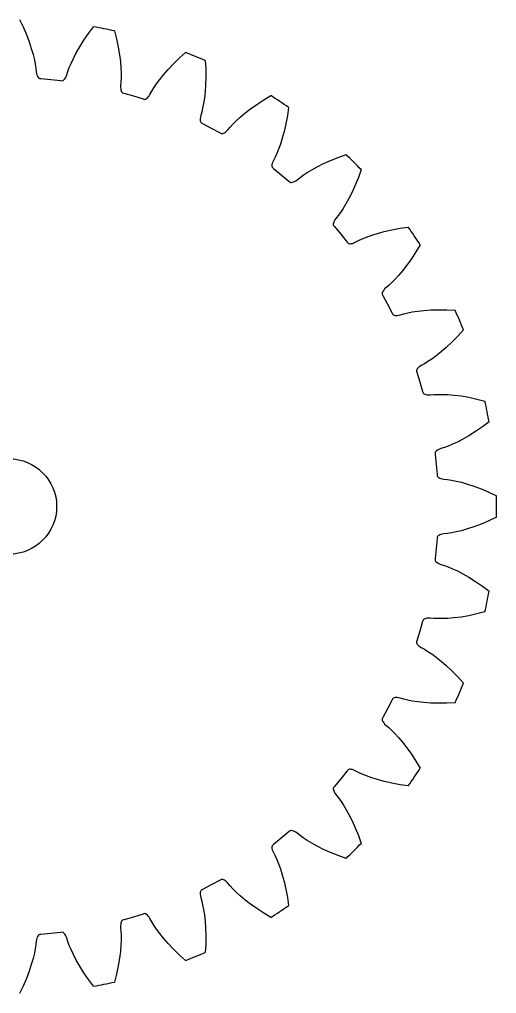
# Model space of a CAD drawing. Extents: x -30.6 to 30.6, y -30.6 to 30.6.
# Drawn here: x 0.7 to 30.6, y -30.6 to 30.6 of the extents above; entities that cross this region are included whole.
import ezdxf

# ---------------------------------------------------------------- set-up
doc = ezdxf.new("R2010")
doc.units = 0

msp = doc.modelspace()

# ---------------------------------------------------------------- linework, layer by layer
msp.add_circle((0, 0), 3)
msp.add_circle((0, 0), 3)
at = {"layer": 'layer0'}
for p, q in [((0.669, 30.593), (0.891, 30.127)), ((0.891, 30.127), (1.1, 29.64)), ((5.004, 29.722), (5.313, 30.135)), ((1.1, 29.64), (1.273, 29.185)), ((4.703, 29.285), (5.004, 29.722)), ((6.624, 29.874), (6.751, 29.374)), ((6.751, 29.374), (6.862, 28.855)), ((1.273, 29.185), (1.411, 28.772)), ((1.411, 28.772), (1.519, 28.398)), ((4.229, 28.494), (4.445, 28.873)), ((4.445, 28.873), (4.703, 29.285)), ((6.862, 28.855), (6.943, 28.376)), ((1.519, 28.398), (1.6, 28.064)), ((3.906, 27.837), (4.051, 28.149)), ((4.051, 28.149), (4.229, 28.494)), ((6.943, 28.376), (6.997, 27.944)), ((10.326, 27.804), (10.706, 28.175)), ((10.706, 28.175), (11.09, 28.52)), ((1.6, 28.064), (1.657, 27.777)), ((1.657, 27.777), (1.695, 27.532)), ((3.709, 27.334), (3.794, 27.566)), ((3.794, 27.566), (3.906, 27.837)), ((6.997, 27.944), (7.03, 27.556)), ((7.03, 27.556), (7.044, 27.213)), ((9.992, 27.451), (10.326, 27.804)), ((12.325, 28.008), (12.352, 27.493)), ((1.695, 27.532), (1.723, 27.296)), ((1.723, 27.296), (1.741, 27.198)), ((1.741, 27.198), (1.763, 27.113)), ((1.763, 27.113), (1.789, 27.041)), ((1.789, 27.041), (1.819, 26.982)), ((1.819, 26.982), (1.851, 26.937)), ((1.851, 26.937), (1.886, 26.904)), ((3.521, 26.871), (3.561, 26.936)), ((3.561, 26.936), (3.599, 27.015)), ((3.599, 27.015), (3.635, 27.107)), ((3.635, 27.107), (3.709, 27.334)), ((7.044, 27.213), (7.044, 26.92)), ((9.464, 26.818), (9.707, 27.122)), ((9.707, 27.122), (9.992, 27.451)), ((12.359, 26.962), (12.345, 26.476)), ((12.352, 27.493), (12.359, 26.962)), ((1.886, 26.904), (1.923, 26.885)), ((1.923, 26.885), (2.01, 26.875)), ((2.01, 26.875), (2.642, 26.82)), ((2.642, 26.82), (3.272, 26.751)), ((3.272, 26.751), (3.358, 26.744)), ((3.358, 26.744), (3.399, 26.755)), ((3.399, 26.755), (3.439, 26.78)), ((3.439, 26.78), (3.48, 26.819)), ((3.48, 26.819), (3.521, 26.871)), ((7.015, 26.435), (7.013, 26.336)), ((7.013, 26.336), (7.019, 26.248)), ((7.034, 26.673), (7.015, 26.435)), ((7.044, 26.92), (7.034, 26.673)), ((9.099, 26.296), (9.262, 26.54)), ((9.262, 26.54), (9.464, 26.818)), ((12.345, 26.476), (12.314, 26.042)), ((7.019, 26.248), (7.03, 26.173)), ((7.03, 26.173), (7.048, 26.109)), ((7.048, 26.109), (7.071, 26.058)), ((7.071, 26.058), (7.099, 26.019)), ((7.099, 26.019), (7.131, 25.993)), ((7.131, 25.993), (7.214, 25.967)), ((7.214, 25.967), (7.823, 25.79)), ((7.823, 25.79), (8.428, 25.598)), ((8.695, 25.668), (8.747, 25.724)), ((8.747, 25.724), (8.8, 25.794)), ((8.8, 25.794), (8.853, 25.877)), ((8.853, 25.877), (8.97, 26.085)), ((8.97, 26.085), (9.099, 26.296)), ((12.314, 26.042), (12.271, 25.655)), ((15.997, 25.545), (16.44, 25.808)), ((8.428, 25.598), (8.511, 25.574)), ((8.511, 25.574), (8.553, 25.578)), ((8.553, 25.578), (8.598, 25.595)), ((8.598, 25.595), (8.645, 25.624)), ((8.645, 25.624), (8.695, 25.668)), ((12.218, 25.316), (12.161, 25.028)), ((12.271, 25.655), (12.218, 25.316)), ((15.156, 24.974), (15.552, 25.256)), ((15.552, 25.256), (15.997, 25.545)), ((12.038, 24.559), (12.017, 24.462)), ((12.102, 24.788), (12.038, 24.559)), ((12.161, 25.028), (12.102, 24.788)), ((14.514, 24.456), (14.811, 24.707)), ((14.811, 24.707), (15.156, 24.974)), ((17.478, 24.555), (17.382, 24.033)), ((17.552, 25.065), (17.478, 24.555)), ((12.005, 24.375), (12.001, 24.298)), ((12.001, 24.298), (12.006, 24.232)), ((12.017, 24.462), (12.005, 24.375)), ((12.006, 24.232), (12.019, 24.178)), ((12.019, 24.178), (12.039, 24.134)), ((12.039, 24.134), (12.065, 24.102)), ((12.065, 24.102), (12.142, 24.06)), ((12.142, 24.06), (12.704, 23.768)), ((13.887, 23.834), (14.054, 24.016)), ((14.054, 24.016), (14.262, 24.223)), ((14.262, 24.223), (14.514, 24.456)), ((17.382, 24.033), (17.273, 23.559)), ((12.704, 23.768), (13.26, 23.462)), ((13.26, 23.462), (13.337, 23.423)), ((13.337, 23.423), (13.379, 23.418)), ((13.379, 23.418), (13.426, 23.426)), ((13.426, 23.426), (13.478, 23.445)), ((13.478, 23.445), (13.536, 23.478)), ((13.536, 23.478), (13.598, 23.523)), ((13.598, 23.523), (13.663, 23.582)), ((13.663, 23.582), (13.732, 23.653)), ((13.732, 23.653), (13.887, 23.834)), ((17.273, 23.559), (17.158, 23.139)), ((17.04, 22.768), (16.922, 22.446)), ((17.158, 23.139), (17.04, 22.768)), ((16.81, 22.175), (16.706, 21.951)), ((16.922, 22.446), (16.81, 22.175)), ((20.673, 21.933), (21.16, 22.105)), ((16.511, 21.49), (16.503, 21.425)), ((16.503, 21.425), (16.505, 21.368)), ((16.529, 21.564), (16.511, 21.49)), ((16.558, 21.647), (16.529, 21.564)), ((16.598, 21.738), (16.558, 21.647)), ((16.706, 21.951), (16.598, 21.738)), ((19.347, 21.343), (19.737, 21.537)), ((19.737, 21.537), (20.18, 21.736)), ((20.18, 21.736), (20.673, 21.933)), ((16.505, 21.368), (16.516, 21.322)), ((16.516, 21.322), (16.536, 21.285)), ((16.536, 21.285), (16.602, 21.229)), ((16.602, 21.229), (17.097, 20.833)), ((17.097, 20.833), (17.582, 20.425)), ((18.27, 20.667), (18.469, 20.813)), ((18.469, 20.813), (18.713, 20.976)), ((18.713, 20.976), (19.006, 21.154)), ((19.006, 21.154), (19.347, 21.343)), ((22.105, 21.16), (21.933, 20.673)), ((17.582, 20.425), (17.65, 20.371)), ((17.65, 20.371), (17.69, 20.358)), ((17.69, 20.358), (17.738, 20.356)), ((17.738, 20.356), (17.793, 20.365)), ((17.793, 20.365), (17.856, 20.386)), ((17.856, 20.386), (17.925, 20.419)), ((17.925, 20.419), (18.001, 20.463)), ((18.001, 20.463), (18.082, 20.52)), ((18.082, 20.52), (18.27, 20.667)), ((21.933, 20.673), (21.736, 20.18)), ((21.537, 19.737), (21.343, 19.347)), ((21.736, 20.18), (21.537, 19.737)), ((21.154, 19.006), (20.976, 18.713)), ((21.343, 19.347), (21.154, 19.006)), ((20.813, 18.469), (20.667, 18.27)), ((20.976, 18.713), (20.813, 18.469)), ((20.365, 17.793), (20.356, 17.738)), ((20.386, 17.856), (20.365, 17.793)), ((20.419, 17.925), (20.386, 17.856)), ((20.463, 18.001), (20.419, 17.925)), ((20.52, 18.082), (20.463, 18.001)), ((20.667, 18.27), (20.52, 18.082)), ((20.356, 17.738), (20.358, 17.69)), ((20.358, 17.69), (20.371, 17.65)), ((20.371, 17.65), (20.425, 17.582)), ((20.425, 17.582), (20.833, 17.097)), ((22.768, 17.04), (23.139, 17.158)), ((23.139, 17.158), (23.559, 17.273)), ((23.559, 17.273), (24.033, 17.382)), ((24.033, 17.382), (24.555, 17.478)), ((24.555, 17.478), (25.065, 17.552)), ((20.833, 17.097), (21.229, 16.602)), ((21.229, 16.602), (21.285, 16.536)), ((21.285, 16.536), (21.322, 16.516)), ((21.49, 16.511), (21.564, 16.529)), ((21.564, 16.529), (21.647, 16.558)), ((21.647, 16.558), (21.738, 16.598)), ((21.738, 16.598), (21.951, 16.706)), ((21.951, 16.706), (22.175, 16.81)), ((22.175, 16.81), (22.446, 16.922)), ((22.446, 16.922), (22.768, 17.04)), ((21.322, 16.516), (21.368, 16.505)), ((21.368, 16.505), (21.425, 16.503)), ((21.425, 16.503), (21.49, 16.511)), ((25.545, 15.997), (25.256, 15.552)), ((25.808, 16.44), (25.545, 15.997)), ((25.256, 15.552), (24.974, 15.156)), ((24.707, 14.811), (24.456, 14.514)), ((24.974, 15.156), (24.707, 14.811)), ((24.223, 14.262), (24.016, 14.054)), ((24.456, 14.514), (24.223, 14.262)), ((23.445, 13.478), (23.426, 13.426)), ((23.478, 13.536), (23.445, 13.478)), ((23.523, 13.598), (23.478, 13.536)), ((23.582, 13.663), (23.523, 13.598)), ((23.653, 13.732), (23.582, 13.663)), ((23.834, 13.887), (23.653, 13.732)), ((24.016, 14.054), (23.834, 13.887)), ((23.426, 13.426), (23.418, 13.379)), ((23.418, 13.379), (23.423, 13.337)), ((23.423, 13.337), (23.462, 13.26)), ((23.462, 13.26), (23.768, 12.704)), ((23.768, 12.704), (24.06, 12.142)), ((25.316, 12.218), (25.655, 12.271)), ((25.655, 12.271), (26.042, 12.314)), ((26.042, 12.314), (26.476, 12.345)), ((26.476, 12.345), (26.962, 12.359)), ((26.962, 12.359), (27.493, 12.352)), ((27.493, 12.352), (28.008, 12.325)), ((24.06, 12.142), (24.102, 12.065)), ((24.102, 12.065), (24.134, 12.039)), ((24.134, 12.039), (24.178, 12.019)), ((24.178, 12.019), (24.232, 12.006)), ((24.232, 12.006), (24.298, 12.001)), ((24.298, 12.001), (24.375, 12.005)), ((24.375, 12.005), (24.462, 12.017)), ((24.462, 12.017), (24.559, 12.038)), ((24.559, 12.038), (24.788, 12.102)), ((24.788, 12.102), (25.028, 12.161)), ((25.028, 12.161), (25.316, 12.218)), ((28.52, 11.09), (28.175, 10.706)), ((28.175, 10.706), (27.804, 10.326)), ((27.451, 9.992), (27.122, 9.707)), ((27.804, 10.326), (27.451, 9.992)), ((26.54, 9.262), (26.296, 9.099)), ((26.818, 9.464), (26.54, 9.262)), ((27.122, 9.707), (26.818, 9.464)), ((25.595, 8.598), (25.578, 8.553)), ((25.624, 8.645), (25.595, 8.598)), ((25.668, 8.695), (25.624, 8.645)), ((25.724, 8.747), (25.668, 8.695)), ((25.794, 8.8), (25.724, 8.747)), ((25.877, 8.853), (25.794, 8.8)), ((26.085, 8.97), (25.877, 8.853)), ((26.296, 9.099), (26.085, 8.97)), ((25.578, 8.553), (25.574, 8.511)), ((25.574, 8.511), (25.598, 8.428)), ((25.598, 8.428), (25.79, 7.823)), ((25.79, 7.823), (25.967, 7.214)), ((25.967, 7.214), (25.993, 7.131)), ((25.993, 7.131), (26.019, 7.099)), ((26.019, 7.099), (26.058, 7.071)), ((26.058, 7.071), (26.109, 7.048)), ((26.109, 7.048), (26.173, 7.03)), ((26.173, 7.03), (26.248, 7.019)), ((26.248, 7.019), (26.336, 7.013)), ((26.336, 7.013), (26.435, 7.015)), ((26.435, 7.015), (26.673, 7.034)), ((26.673, 7.034), (26.92, 7.044)), ((26.92, 7.044), (27.213, 7.044)), ((27.213, 7.044), (27.556, 7.03)), ((27.556, 7.03), (27.944, 6.997)), ((27.944, 6.997), (28.376, 6.943)), ((28.376, 6.943), (28.855, 6.862)), ((28.855, 6.862), (29.374, 6.751)), ((29.374, 6.751), (29.874, 6.624)), ((29.722, 5.004), (29.285, 4.703)), ((30.135, 5.313), (29.722, 5.004)), ((28.873, 4.445), (28.494, 4.229)), ((29.285, 4.703), (28.873, 4.445)), ((27.334, 3.709), (27.107, 3.635)), ((27.566, 3.794), (27.334, 3.709)), ((27.837, 3.906), (27.566, 3.794)), ((28.149, 4.051), (27.837, 3.906)), ((28.494, 4.229), (28.149, 4.051)), ((26.755, 3.399), (26.744, 3.358)), ((26.744, 3.358), (26.751, 3.272)), ((26.751, 3.272), (26.82, 2.642)), ((26.78, 3.439), (26.755, 3.399)), ((26.819, 3.48), (26.78, 3.439)), ((26.871, 3.521), (26.819, 3.48)), ((26.936, 3.561), (26.871, 3.521)), ((27.015, 3.599), (26.936, 3.561)), ((27.107, 3.635), (27.015, 3.599)), ((26.82, 2.642), (26.875, 2.01)), ((26.875, 2.01), (26.885, 1.923)), ((26.885, 1.923), (26.904, 1.886)), ((26.904, 1.886), (26.937, 1.851)), ((26.937, 1.851), (26.982, 1.819)), ((26.982, 1.819), (27.041, 1.789)), ((27.041, 1.789), (27.113, 1.763)), ((27.113, 1.763), (27.198, 1.741)), ((27.198, 1.741), (27.296, 1.723)), ((27.296, 1.723), (27.532, 1.695)), ((27.532, 1.695), (27.777, 1.657)), ((27.777, 1.657), (28.064, 1.6)), ((28.064, 1.6), (28.398, 1.519)), ((28.398, 1.519), (28.772, 1.411)), ((28.772, 1.411), (29.185, 1.273)), ((29.185, 1.273), (29.64, 1.1)), ((29.64, 1.1), (30.127, 0.891)), ((30.127, 0.891), (30.593, 0.669)), ((29.64, -1.1), (29.185, -1.273)), ((30.127, -0.891), (29.64, -1.1)), ((30.593, -0.669), (30.127, -0.891)), ((26.982, -1.819), (26.937, -1.851)), ((27.041, -1.789), (26.982, -1.819)), ((27.113, -1.763), (27.041, -1.789)), ((27.198, -1.741), (27.113, -1.763)), ((27.296, -1.723), (27.198, -1.741)), ((27.532, -1.695), (27.296, -1.723)), ((27.777, -1.657), (27.532, -1.695)), ((28.064, -1.6), (27.777, -1.657)), ((28.398, -1.519), (28.064, -1.6)), ((28.772, -1.411), (28.398, -1.519)), ((29.185, -1.273), (28.772, -1.411)), ((26.875, -2.01), (26.82, -2.642)), ((26.885, -1.923), (26.875, -2.01)), ((26.904, -1.886), (26.885, -1.923)), ((26.937, -1.851), (26.904, -1.886)), ((26.82, -2.642), (26.751, -3.272)), ((26.751, -3.272), (26.744, -3.358)), ((26.744, -3.358), (26.755, -3.399)), ((26.755, -3.399), (26.78, -3.439)), ((26.78, -3.439), (26.819, -3.48)), ((26.819, -3.48), (26.871, -3.521)), ((26.871, -3.521), (26.936, -3.561)), ((26.936, -3.561), (27.015, -3.599)), ((27.015, -3.599), (27.107, -3.635)), ((27.107, -3.635), (27.334, -3.709)), ((27.334, -3.709), (27.566, -3.794)), ((27.566, -3.794), (27.837, -3.906)), ((27.837, -3.906), (28.149, -4.051)), ((28.149, -4.051), (28.494, -4.229)), ((28.494, -4.229), (28.873, -4.445)), ((28.873, -4.445), (29.285, -4.703)), ((29.285, -4.703), (29.722, -5.004)), ((29.722, -5.004), (30.135, -5.313)), ((29.874, -6.624), (29.374, -6.751)), ((25.967, -7.214), (25.79, -7.823)), ((25.993, -7.131), (25.967, -7.214)), ((26.019, -7.099), (25.993, -7.131)), ((26.058, -7.071), (26.019, -7.099)), ((26.109, -7.048), (26.058, -7.071)), ((26.173, -7.03), (26.109, -7.048)), ((26.248, -7.019), (26.173, -7.03)), ((26.336, -7.013), (26.248, -7.019)), ((26.435, -7.015), (26.336, -7.013)), ((26.673, -7.034), (26.435, -7.015)), ((26.92, -7.044), (26.673, -7.034)), ((27.213, -7.044), (26.92, -7.044)), ((27.556, -7.03), (27.213, -7.044)), ((27.944, -6.997), (27.556, -7.03)), ((28.376, -6.943), (27.944, -6.997)), ((28.855, -6.862), (28.376, -6.943)), ((29.374, -6.751), (28.855, -6.862)), ((25.79, -7.823), (25.598, -8.428)), ((25.598, -8.428), (25.574, -8.511)), ((25.574, -8.511), (25.578, -8.553)), ((25.578, -8.553), (25.595, -8.598)), ((25.595, -8.598), (25.624, -8.645)), ((25.624, -8.645), (25.668, -8.695)), ((25.668, -8.695), (25.724, -8.747)), ((25.724, -8.747), (25.794, -8.8)), ((25.794, -8.8), (25.877, -8.853)), ((25.877, -8.853), (26.085, -8.97)), ((26.085, -8.97), (26.296, -9.099)), ((26.296, -9.099), (26.54, -9.262)), ((26.54, -9.262), (26.818, -9.464)), ((26.818, -9.464), (27.122, -9.707)), ((27.122, -9.707), (27.451, -9.992)), ((27.451, -9.992), (27.804, -10.326)), ((27.804, -10.326), (28.175, -10.706)), ((28.175, -10.706), (28.52, -11.09)), ((24.06, -12.142), (23.768, -12.704)), ((24.102, -12.065), (24.06, -12.142)), ((24.134, -12.039), (24.102, -12.065)), ((24.178, -12.019), (24.134, -12.039)), ((24.232, -12.006), (24.178, -12.019)), ((24.298, -12.001), (24.232, -12.006)), ((24.375, -12.005), (24.298, -12.001)), ((24.462, -12.017), (24.375, -12.005)), ((24.559, -12.038), (24.462, -12.017)), ((24.788, -12.102), (24.559, -12.038)), ((25.028, -12.161), (24.788, -12.102)), ((25.316, -12.218), (25.028, -12.161)), ((25.655, -12.271), (25.316, -12.218)), ((23.768, -12.704), (23.462, -13.26)), ((26.042, -12.314), (25.655, -12.271)), ((26.476, -12.345), (26.042, -12.314)), ((26.962, -12.359), (26.476, -12.345)), ((27.493, -12.352), (26.962, -12.359)), ((28.008, -12.325), (27.493, -12.352)), ((23.423, -13.337), (23.418, -13.379)), ((23.418, -13.379), (23.426, -13.426)), ((23.462, -13.26), (23.423, -13.337)), ((23.426, -13.426), (23.445, -13.478)), ((23.445, -13.478), (23.478, -13.536)), ((23.478, -13.536), (23.523, -13.598)), ((23.523, -13.598), (23.582, -13.663)), ((23.582, -13.663), (23.653, -13.732)), ((23.653, -13.732), (23.834, -13.887)), ((23.834, -13.887), (24.016, -14.054)), ((24.016, -14.054), (24.223, -14.262)), ((24.223, -14.262), (24.456, -14.514)), ((24.456, -14.514), (24.707, -14.811)), ((24.707, -14.811), (24.974, -15.156)), ((24.974, -15.156), (25.256, -15.552)), ((25.256, -15.552), (25.545, -15.997)), ((21.322, -16.516), (21.285, -16.536)), ((21.368, -16.505), (21.322, -16.516)), ((21.425, -16.503), (21.368, -16.505)), ((21.49, -16.511), (21.425, -16.503)), ((21.564, -16.529), (21.49, -16.511)), ((25.545, -15.997), (25.808, -16.44)), ((20.833, -17.097), (20.425, -17.582)), ((21.229, -16.602), (20.833, -17.097)), ((21.285, -16.536), (21.229, -16.602)), ((21.647, -16.558), (21.564, -16.529)), ((21.738, -16.598), (21.647, -16.558)), ((21.951, -16.706), (21.738, -16.598)), ((22.175, -16.81), (21.951, -16.706)), ((22.446, -16.922), (22.175, -16.81)), ((22.768, -17.04), (22.446, -16.922)), ((23.139, -17.158), (22.768, -17.04)), ((20.358, -17.69), (20.356, -17.738)), ((20.356, -17.738), (20.365, -17.793)), ((20.371, -17.65), (20.358, -17.69)), ((20.425, -17.582), (20.371, -17.65)), ((23.559, -17.273), (23.139, -17.158)), ((24.033, -17.382), (23.559, -17.273)), ((24.555, -17.478), (24.033, -17.382)), ((25.065, -17.552), (24.555, -17.478)), ((20.365, -17.793), (20.386, -17.856)), ((20.386, -17.856), (20.419, -17.925)), ((20.419, -17.925), (20.463, -18.001)), ((20.463, -18.001), (20.52, -18.082)), ((20.52, -18.082), (20.667, -18.27)), ((20.667, -18.27), (20.813, -18.469)), ((20.813, -18.469), (20.976, -18.713)), ((20.976, -18.713), (21.154, -19.006)), ((21.154, -19.006), (21.343, -19.347)), ((21.343, -19.347), (21.537, -19.737)), ((21.537, -19.737), (21.736, -20.18)), ((21.736, -20.18), (21.933, -20.673)), ((17.582, -20.425), (17.097, -20.833)), ((17.65, -20.371), (17.582, -20.425)), ((17.69, -20.358), (17.65, -20.371)), ((17.738, -20.356), (17.69, -20.358)), ((17.793, -20.365), (17.738, -20.356)), ((17.856, -20.386), (17.793, -20.365)), ((17.925, -20.419), (17.856, -20.386)), ((18.001, -20.463), (17.925, -20.419)), ((18.082, -20.52), (18.001, -20.463)), ((18.27, -20.667), (18.082, -20.52)), ((18.469, -20.813), (18.27, -20.667)), ((21.933, -20.673), (22.105, -21.16)), ((16.505, -21.368), (16.503, -21.425)), ((16.516, -21.322), (16.505, -21.368)), ((16.536, -21.285), (16.516, -21.322)), ((16.602, -21.229), (16.536, -21.285)), ((17.097, -20.833), (16.602, -21.229)), ((18.713, -20.976), (18.469, -20.813)), ((19.006, -21.154), (18.713, -20.976)), ((19.347, -21.343), (19.006, -21.154)), ((19.737, -21.537), (19.347, -21.343)), ((16.503, -21.425), (16.511, -21.49)), ((16.511, -21.49), (16.529, -21.564)), ((16.529, -21.564), (16.558, -21.647)), ((16.558, -21.647), (16.598, -21.738)), ((16.598, -21.738), (16.706, -21.951)), ((16.706, -21.951), (16.81, -22.175)), ((20.18, -21.736), (19.737, -21.537)), ((20.673, -21.933), (20.18, -21.736)), ((21.16, -22.105), (20.673, -21.933)), ((16.81, -22.175), (16.922, -22.446)), ((16.922, -22.446), (17.04, -22.768)), ((17.04, -22.768), (17.158, -23.139)), ((17.158, -23.139), (17.273, -23.559)), ((12.704, -23.768), (12.142, -24.06)), ((13.26, -23.462), (12.704, -23.768)), ((13.337, -23.423), (13.26, -23.462)), ((13.379, -23.418), (13.337, -23.423)), ((13.426, -23.426), (13.379, -23.418)), ((13.478, -23.445), (13.426, -23.426)), ((13.536, -23.478), (13.478, -23.445)), ((13.598, -23.523), (13.536, -23.478)), ((13.663, -23.582), (13.598, -23.523)), ((13.732, -23.653), (13.663, -23.582)), ((13.887, -23.834), (13.732, -23.653)), ((14.054, -24.016), (13.887, -23.834)), ((17.273, -23.559), (17.382, -24.033)), ((12.006, -24.232), (12.001, -24.298)), ((12.001, -24.298), (12.005, -24.375)), ((12.005, -24.375), (12.017, -24.462)), ((12.019, -24.178), (12.006, -24.232)), ((12.017, -24.462), (12.038, -24.559)), ((12.039, -24.134), (12.019, -24.178)), ((12.065, -24.102), (12.039, -24.134)), ((12.142, -24.06), (12.065, -24.102)), ((14.262, -24.223), (14.054, -24.016)), ((14.514, -24.456), (14.262, -24.223)), ((14.811, -24.707), (14.514, -24.456)), ((17.382, -24.033), (17.478, -24.555)), ((12.038, -24.559), (12.102, -24.788)), ((12.102, -24.788), (12.161, -25.028)), ((12.161, -25.028), (12.218, -25.316)), ((15.156, -24.974), (14.811, -24.707)), ((15.552, -25.256), (15.156, -24.974)), ((17.478, -24.555), (17.552, -25.065)), ((8.428, -25.598), (7.823, -25.79)), ((8.511, -25.574), (8.428, -25.598)), ((8.553, -25.578), (8.511, -25.574)), ((8.598, -25.595), (8.553, -25.578)), ((8.645, -25.624), (8.598, -25.595)), ((8.695, -25.668), (8.645, -25.624)), ((8.747, -25.724), (8.695, -25.668)), ((12.218, -25.316), (12.271, -25.655)), ((12.271, -25.655), (12.314, -26.042)), ((15.997, -25.545), (15.552, -25.256)), ((16.44, -25.808), (15.997, -25.545)), ((7.019, -26.248), (7.013, -26.336)), ((7.03, -26.173), (7.019, -26.248)), ((7.048, -26.109), (7.03, -26.173)), ((7.071, -26.058), (7.048, -26.109)), ((7.099, -26.019), (7.071, -26.058)), ((7.131, -25.993), (7.099, -26.019)), ((7.214, -25.967), (7.131, -25.993)), ((7.823, -25.79), (7.214, -25.967)), ((8.8, -25.794), (8.747, -25.724)), ((8.853, -25.877), (8.8, -25.794)), ((8.97, -26.085), (8.853, -25.877)), ((9.099, -26.296), (8.97, -26.085)), ((9.262, -26.54), (9.099, -26.296)), ((12.314, -26.042), (12.345, -26.476)), ((1.886, -26.904), (1.851, -26.937)), ((1.923, -26.885), (1.886, -26.904)), ((2.01, -26.875), (1.923, -26.885)), ((2.642, -26.82), (2.01, -26.875)), ((3.272, -26.751), (2.642, -26.82)), ((3.358, -26.744), (3.272, -26.751)), ((3.399, -26.755), (3.358, -26.744)), ((3.439, -26.78), (3.399, -26.755)), ((3.48, -26.819), (3.439, -26.78)), ((3.521, -26.871), (3.48, -26.819)), ((3.561, -26.936), (3.521, -26.871)), ((7.013, -26.336), (7.015, -26.435)), ((7.015, -26.435), (7.034, -26.673)), ((7.034, -26.673), (7.044, -26.92)), ((7.044, -26.92), (7.044, -27.213)), ((9.464, -26.818), (9.262, -26.54)), ((9.707, -27.122), (9.464, -26.818)), ((12.345, -26.476), (12.359, -26.962)), ((1.695, -27.532), (1.657, -27.777)), ((1.723, -27.296), (1.695, -27.532)), ((1.741, -27.198), (1.723, -27.296)), ((1.763, -27.113), (1.741, -27.198)), ((1.789, -27.041), (1.763, -27.113)), ((1.819, -26.982), (1.789, -27.041)), ((1.851, -26.937), (1.819, -26.982)), ((3.599, -27.015), (3.561, -26.936)), ((3.635, -27.107), (3.599, -27.015)), ((3.709, -27.334), (3.635, -27.107)), ((3.794, -27.566), (3.709, -27.334)), ((7.044, -27.213), (7.03, -27.556)), ((9.992, -27.451), (9.707, -27.122)), ((10.326, -27.804), (9.992, -27.451)), ((12.352, -27.493), (12.325, -28.008)), ((12.359, -26.962), (12.352, -27.493)), ((1.6, -28.064), (1.519, -28.398)), ((1.657, -27.777), (1.6, -28.064)), ((3.906, -27.837), (3.794, -27.566)), ((4.051, -28.149), (3.906, -27.837)), ((6.997, -27.944), (6.943, -28.376)), ((7.03, -27.556), (6.997, -27.944)), ((10.706, -28.175), (10.326, -27.804)), ((1.519, -28.398), (1.411, -28.772)), ((4.229, -28.494), (4.051, -28.149)), ((4.445, -28.873), (4.229, -28.494)), ((6.943, -28.376), (6.862, -28.855)), ((11.09, -28.52), (10.706, -28.175)), ((1.273, -29.185), (1.1, -29.64)), ((1.411, -28.772), (1.273, -29.185)), ((4.703, -29.285), (4.445, -28.873)), ((5.004, -29.722), (4.703, -29.285)), ((6.862, -28.855), (6.751, -29.374)), ((1.1, -29.64), (0.891, -30.127)), ((5.313, -30.135), (5.004, -29.722)), ((6.751, -29.374), (6.624, -29.874)), ((0.891, -30.127), (0.669, -30.593))]:
    msp.add_line(p, q, dxfattribs=at)
for start, end in [(77.49806, 80.00194), (66.24806, 68.75194), (54.99806, 57.50194), (43.74806, 46.25194), (32.49806, 35.00194), (21.24806, 23.75194), (9.99806, 12.50194), (358.74806, 361.25194), (347.49806, 350.00194), (336.24806, 338.75194), (324.99806, 327.50194), (313.74806, 316.25194), (302.49806, 305.00194), (291.24806, 293.75194), (279.99806, 282.50194)]:
    msp.add_arc((0, 0), 30.6, start, end, dxfattribs=at)
at = {"layer": 'layer1'}
for p, q in [((0.669, 30.593), (0.891, 30.127)), ((0.891, 30.127), (1.1, 29.64)), ((5.004, 29.722), (5.313, 30.135)), ((1.1, 29.64), (1.273, 29.185)), ((4.703, 29.285), (5.004, 29.722)), ((6.624, 29.874), (6.751, 29.374)), ((6.751, 29.374), (6.862, 28.855)), ((1.273, 29.185), (1.411, 28.772)), ((1.411, 28.772), (1.519, 28.398)), ((4.229, 28.494), (4.445, 28.873)), ((4.445, 28.873), (4.703, 29.285)), ((6.862, 28.855), (6.943, 28.376)), ((1.519, 28.398), (1.6, 28.064)), ((3.906, 27.837), (4.051, 28.149)), ((4.051, 28.149), (4.229, 28.494)), ((6.943, 28.376), (6.997, 27.944)), ((10.326, 27.804), (10.706, 28.175)), ((10.706, 28.175), (11.09, 28.52)), ((1.6, 28.064), (1.657, 27.777)), ((1.657, 27.777), (1.695, 27.532)), ((3.709, 27.334), (3.794, 27.566)), ((3.794, 27.566), (3.906, 27.837)), ((6.997, 27.944), (7.03, 27.556)), ((7.03, 27.556), (7.044, 27.213)), ((9.992, 27.451), (10.326, 27.804)), ((12.325, 28.008), (12.352, 27.493)), ((1.695, 27.532), (1.723, 27.296)), ((1.723, 27.296), (1.741, 27.198)), ((1.741, 27.198), (1.763, 27.113)), ((1.763, 27.113), (1.789, 27.041)), ((1.789, 27.041), (1.819, 26.982)), ((1.819, 26.982), (1.851, 26.937)), ((1.851, 26.937), (1.886, 26.904)), ((3.521, 26.871), (3.561, 26.936)), ((3.561, 26.936), (3.599, 27.015)), ((3.599, 27.015), (3.635, 27.107)), ((3.635, 27.107), (3.709, 27.334)), ((7.044, 27.213), (7.044, 26.92)), ((9.464, 26.818), (9.707, 27.122)), ((9.707, 27.122), (9.992, 27.451)), ((12.359, 26.962), (12.345, 26.476)), ((12.352, 27.493), (12.359, 26.962)), ((1.886, 26.904), (1.923, 26.885)), ((1.923, 26.885), (2.01, 26.875)), ((2.01, 26.875), (2.642, 26.82)), ((2.642, 26.82), (3.272, 26.751)), ((3.272, 26.751), (3.358, 26.744)), ((3.358, 26.744), (3.399, 26.755)), ((3.399, 26.755), (3.439, 26.78)), ((3.439, 26.78), (3.48, 26.819)), ((3.48, 26.819), (3.521, 26.871)), ((7.015, 26.435), (7.013, 26.336)), ((7.013, 26.336), (7.019, 26.248)), ((7.034, 26.673), (7.015, 26.435)), ((7.044, 26.92), (7.034, 26.673)), ((9.099, 26.296), (9.262, 26.54)), ((9.262, 26.54), (9.464, 26.818)), ((12.345, 26.476), (12.314, 26.042)), ((7.019, 26.248), (7.03, 26.173)), ((7.03, 26.173), (7.048, 26.109)), ((7.048, 26.109), (7.071, 26.058)), ((7.071, 26.058), (7.099, 26.019)), ((7.099, 26.019), (7.131, 25.993)), ((7.131, 25.993), (7.214, 25.967)), ((7.214, 25.967), (7.823, 25.79)), ((7.823, 25.79), (8.428, 25.598)), ((8.695, 25.668), (8.747, 25.724)), ((8.747, 25.724), (8.8, 25.794)), ((8.8, 25.794), (8.853, 25.877)), ((8.853, 25.877), (8.97, 26.085)), ((8.97, 26.085), (9.099, 26.296)), ((12.314, 26.042), (12.271, 25.655)), ((15.997, 25.545), (16.44, 25.808)), ((8.428, 25.598), (8.511, 25.574)), ((8.511, 25.574), (8.553, 25.578)), ((8.553, 25.578), (8.598, 25.595)), ((8.598, 25.595), (8.645, 25.624)), ((8.645, 25.624), (8.695, 25.668)), ((12.218, 25.316), (12.161, 25.028)), ((12.271, 25.655), (12.218, 25.316)), ((15.156, 24.974), (15.552, 25.256)), ((15.552, 25.256), (15.997, 25.545)), ((12.038, 24.559), (12.017, 24.462)), ((12.102, 24.788), (12.038, 24.559)), ((12.161, 25.028), (12.102, 24.788)), ((14.514, 24.456), (14.811, 24.707)), ((14.811, 24.707), (15.156, 24.974)), ((17.478, 24.555), (17.382, 24.033)), ((17.552, 25.065), (17.478, 24.555)), ((12.005, 24.375), (12.001, 24.298)), ((12.001, 24.298), (12.006, 24.232)), ((12.017, 24.462), (12.005, 24.375)), ((12.006, 24.232), (12.019, 24.178)), ((12.019, 24.178), (12.039, 24.134)), ((12.039, 24.134), (12.065, 24.102)), ((12.065, 24.102), (12.142, 24.06)), ((12.142, 24.06), (12.704, 23.768)), ((13.887, 23.834), (14.054, 24.016)), ((14.054, 24.016), (14.262, 24.223)), ((14.262, 24.223), (14.514, 24.456)), ((17.382, 24.033), (17.273, 23.559)), ((12.704, 23.768), (13.26, 23.462)), ((13.26, 23.462), (13.337, 23.423)), ((13.337, 23.423), (13.379, 23.418)), ((13.379, 23.418), (13.426, 23.426)), ((13.426, 23.426), (13.478, 23.445)), ((13.478, 23.445), (13.536, 23.478)), ((13.536, 23.478), (13.598, 23.523)), ((13.598, 23.523), (13.663, 23.582)), ((13.663, 23.582), (13.732, 23.653)), ((13.732, 23.653), (13.887, 23.834)), ((17.273, 23.559), (17.158, 23.139)), ((17.04, 22.768), (16.922, 22.446)), ((17.158, 23.139), (17.04, 22.768)), ((16.81, 22.175), (16.706, 21.951)), ((16.922, 22.446), (16.81, 22.175)), ((20.673, 21.933), (21.16, 22.105)), ((16.511, 21.49), (16.503, 21.425)), ((16.503, 21.425), (16.505, 21.368)), ((16.529, 21.564), (16.511, 21.49)), ((16.558, 21.647), (16.529, 21.564)), ((16.598, 21.738), (16.558, 21.647)), ((16.706, 21.951), (16.598, 21.738)), ((19.347, 21.343), (19.737, 21.537)), ((19.737, 21.537), (20.18, 21.736)), ((20.18, 21.736), (20.673, 21.933)), ((16.505, 21.368), (16.516, 21.322)), ((16.516, 21.322), (16.536, 21.285)), ((16.536, 21.285), (16.602, 21.229)), ((16.602, 21.229), (17.097, 20.833)), ((17.097, 20.833), (17.582, 20.425)), ((18.27, 20.667), (18.469, 20.813)), ((18.469, 20.813), (18.713, 20.976)), ((18.713, 20.976), (19.006, 21.154)), ((19.006, 21.154), (19.347, 21.343)), ((22.105, 21.16), (21.933, 20.673)), ((17.582, 20.425), (17.65, 20.371)), ((17.65, 20.371), (17.69, 20.358)), ((17.69, 20.358), (17.738, 20.356)), ((17.738, 20.356), (17.793, 20.365)), ((17.793, 20.365), (17.856, 20.386)), ((17.856, 20.386), (17.925, 20.419)), ((17.925, 20.419), (18.001, 20.463)), ((18.001, 20.463), (18.082, 20.52)), ((18.082, 20.52), (18.27, 20.667)), ((21.933, 20.673), (21.736, 20.18)), ((21.537, 19.737), (21.343, 19.347)), ((21.736, 20.18), (21.537, 19.737)), ((21.154, 19.006), (20.976, 18.713)), ((21.343, 19.347), (21.154, 19.006)), ((20.813, 18.469), (20.667, 18.27)), ((20.976, 18.713), (20.813, 18.469)), ((20.365, 17.793), (20.356, 17.738)), ((20.386, 17.856), (20.365, 17.793)), ((20.419, 17.925), (20.386, 17.856)), ((20.463, 18.001), (20.419, 17.925)), ((20.52, 18.082), (20.463, 18.001)), ((20.667, 18.27), (20.52, 18.082)), ((20.356, 17.738), (20.358, 17.69)), ((20.358, 17.69), (20.371, 17.65)), ((20.371, 17.65), (20.425, 17.582)), ((20.425, 17.582), (20.833, 17.097)), ((22.768, 17.04), (23.139, 17.158)), ((23.139, 17.158), (23.559, 17.273)), ((23.559, 17.273), (24.033, 17.382)), ((24.033, 17.382), (24.555, 17.478)), ((24.555, 17.478), (25.065, 17.552)), ((20.833, 17.097), (21.229, 16.602)), ((21.229, 16.602), (21.285, 16.536)), ((21.285, 16.536), (21.322, 16.516)), ((21.49, 16.511), (21.564, 16.529)), ((21.564, 16.529), (21.647, 16.558)), ((21.647, 16.558), (21.738, 16.598)), ((21.738, 16.598), (21.951, 16.706)), ((21.951, 16.706), (22.175, 16.81)), ((22.175, 16.81), (22.446, 16.922)), ((22.446, 16.922), (22.768, 17.04)), ((21.322, 16.516), (21.368, 16.505)), ((21.368, 16.505), (21.425, 16.503)), ((21.425, 16.503), (21.49, 16.511)), ((25.545, 15.997), (25.256, 15.552)), ((25.808, 16.44), (25.545, 15.997)), ((25.256, 15.552), (24.974, 15.156)), ((24.707, 14.811), (24.456, 14.514)), ((24.974, 15.156), (24.707, 14.811)), ((24.223, 14.262), (24.016, 14.054)), ((24.456, 14.514), (24.223, 14.262)), ((23.445, 13.478), (23.426, 13.426)), ((23.478, 13.536), (23.445, 13.478)), ((23.523, 13.598), (23.478, 13.536)), ((23.582, 13.663), (23.523, 13.598)), ((23.653, 13.732), (23.582, 13.663)), ((23.834, 13.887), (23.653, 13.732)), ((24.016, 14.054), (23.834, 13.887)), ((23.426, 13.426), (23.418, 13.379)), ((23.418, 13.379), (23.423, 13.337)), ((23.423, 13.337), (23.462, 13.26)), ((23.462, 13.26), (23.768, 12.704)), ((23.768, 12.704), (24.06, 12.142)), ((25.316, 12.218), (25.655, 12.271)), ((25.655, 12.271), (26.042, 12.314)), ((26.042, 12.314), (26.476, 12.345)), ((26.476, 12.345), (26.962, 12.359)), ((26.962, 12.359), (27.493, 12.352)), ((27.493, 12.352), (28.008, 12.325)), ((24.06, 12.142), (24.102, 12.065)), ((24.102, 12.065), (24.134, 12.039)), ((24.134, 12.039), (24.178, 12.019)), ((24.178, 12.019), (24.232, 12.006)), ((24.232, 12.006), (24.298, 12.001)), ((24.298, 12.001), (24.375, 12.005)), ((24.375, 12.005), (24.462, 12.017)), ((24.462, 12.017), (24.559, 12.038)), ((24.559, 12.038), (24.788, 12.102)), ((24.788, 12.102), (25.028, 12.161)), ((25.028, 12.161), (25.316, 12.218)), ((28.52, 11.09), (28.175, 10.706)), ((28.175, 10.706), (27.804, 10.326)), ((27.451, 9.992), (27.122, 9.707)), ((27.804, 10.326), (27.451, 9.992)), ((26.54, 9.262), (26.296, 9.099)), ((26.818, 9.464), (26.54, 9.262)), ((27.122, 9.707), (26.818, 9.464)), ((25.595, 8.598), (25.578, 8.553)), ((25.624, 8.645), (25.595, 8.598)), ((25.668, 8.695), (25.624, 8.645)), ((25.724, 8.747), (25.668, 8.695)), ((25.794, 8.8), (25.724, 8.747)), ((25.877, 8.853), (25.794, 8.8)), ((26.085, 8.97), (25.877, 8.853)), ((26.296, 9.099), (26.085, 8.97)), ((25.578, 8.553), (25.574, 8.511)), ((25.574, 8.511), (25.598, 8.428)), ((25.598, 8.428), (25.79, 7.823)), ((25.79, 7.823), (25.967, 7.214)), ((25.967, 7.214), (25.993, 7.131)), ((25.993, 7.131), (26.019, 7.099)), ((26.019, 7.099), (26.058, 7.071)), ((26.058, 7.071), (26.109, 7.048)), ((26.109, 7.048), (26.173, 7.03)), ((26.173, 7.03), (26.248, 7.019)), ((26.248, 7.019), (26.336, 7.013)), ((26.336, 7.013), (26.435, 7.015)), ((26.435, 7.015), (26.673, 7.034)), ((26.673, 7.034), (26.92, 7.044)), ((26.92, 7.044), (27.213, 7.044)), ((27.213, 7.044), (27.556, 7.03)), ((27.556, 7.03), (27.944, 6.997)), ((27.944, 6.997), (28.376, 6.943)), ((28.376, 6.943), (28.855, 6.862)), ((28.855, 6.862), (29.374, 6.751)), ((29.374, 6.751), (29.874, 6.624)), ((29.722, 5.004), (29.285, 4.703)), ((30.135, 5.313), (29.722, 5.004)), ((28.873, 4.445), (28.494, 4.229)), ((29.285, 4.703), (28.873, 4.445)), ((27.334, 3.709), (27.107, 3.635)), ((27.566, 3.794), (27.334, 3.709)), ((27.837, 3.906), (27.566, 3.794)), ((28.149, 4.051), (27.837, 3.906)), ((28.494, 4.229), (28.149, 4.051)), ((26.755, 3.399), (26.744, 3.358)), ((26.744, 3.358), (26.751, 3.272)), ((26.751, 3.272), (26.82, 2.642)), ((26.78, 3.439), (26.755, 3.399)), ((26.819, 3.48), (26.78, 3.439)), ((26.871, 3.521), (26.819, 3.48)), ((26.936, 3.561), (26.871, 3.521)), ((27.015, 3.599), (26.936, 3.561)), ((27.107, 3.635), (27.015, 3.599)), ((26.82, 2.642), (26.875, 2.01)), ((26.875, 2.01), (26.885, 1.923)), ((26.885, 1.923), (26.904, 1.886)), ((26.904, 1.886), (26.937, 1.851)), ((26.937, 1.851), (26.982, 1.819)), ((26.982, 1.819), (27.041, 1.789)), ((27.041, 1.789), (27.113, 1.763)), ((27.113, 1.763), (27.198, 1.741)), ((27.198, 1.741), (27.296, 1.723)), ((27.296, 1.723), (27.532, 1.695)), ((27.532, 1.695), (27.777, 1.657)), ((27.777, 1.657), (28.064, 1.6)), ((28.064, 1.6), (28.398, 1.519)), ((28.398, 1.519), (28.772, 1.411)), ((28.772, 1.411), (29.185, 1.273)), ((29.185, 1.273), (29.64, 1.1)), ((29.64, 1.1), (30.127, 0.891)), ((30.127, 0.891), (30.593, 0.669)), ((29.64, -1.1), (29.185, -1.273)), ((30.127, -0.891), (29.64, -1.1)), ((30.593, -0.669), (30.127, -0.891)), ((26.982, -1.819), (26.937, -1.851)), ((27.041, -1.789), (26.982, -1.819)), ((27.113, -1.763), (27.041, -1.789)), ((27.198, -1.741), (27.113, -1.763)), ((27.296, -1.723), (27.198, -1.741)), ((27.532, -1.695), (27.296, -1.723)), ((27.777, -1.657), (27.532, -1.695)), ((28.064, -1.6), (27.777, -1.657)), ((28.398, -1.519), (28.064, -1.6)), ((28.772, -1.411), (28.398, -1.519)), ((29.185, -1.273), (28.772, -1.411)), ((26.875, -2.01), (26.82, -2.642)), ((26.885, -1.923), (26.875, -2.01)), ((26.904, -1.886), (26.885, -1.923)), ((26.937, -1.851), (26.904, -1.886)), ((26.82, -2.642), (26.751, -3.272)), ((26.751, -3.272), (26.744, -3.358)), ((26.744, -3.358), (26.755, -3.399)), ((26.755, -3.399), (26.78, -3.439)), ((26.78, -3.439), (26.819, -3.48)), ((26.819, -3.48), (26.871, -3.521)), ((26.871, -3.521), (26.936, -3.561)), ((26.936, -3.561), (27.015, -3.599)), ((27.015, -3.599), (27.107, -3.635)), ((27.107, -3.635), (27.334, -3.709)), ((27.334, -3.709), (27.566, -3.794)), ((27.566, -3.794), (27.837, -3.906)), ((27.837, -3.906), (28.149, -4.051)), ((28.149, -4.051), (28.494, -4.229)), ((28.494, -4.229), (28.873, -4.445)), ((28.873, -4.445), (29.285, -4.703)), ((29.285, -4.703), (29.722, -5.004)), ((29.722, -5.004), (30.135, -5.313)), ((29.874, -6.624), (29.374, -6.751)), ((25.967, -7.214), (25.79, -7.823)), ((25.993, -7.131), (25.967, -7.214)), ((26.019, -7.099), (25.993, -7.131)), ((26.058, -7.071), (26.019, -7.099)), ((26.109, -7.048), (26.058, -7.071)), ((26.173, -7.03), (26.109, -7.048)), ((26.248, -7.019), (26.173, -7.03)), ((26.336, -7.013), (26.248, -7.019)), ((26.435, -7.015), (26.336, -7.013)), ((26.673, -7.034), (26.435, -7.015)), ((26.92, -7.044), (26.673, -7.034)), ((27.213, -7.044), (26.92, -7.044)), ((27.556, -7.03), (27.213, -7.044)), ((27.944, -6.997), (27.556, -7.03)), ((28.376, -6.943), (27.944, -6.997)), ((28.855, -6.862), (28.376, -6.943)), ((29.374, -6.751), (28.855, -6.862)), ((25.79, -7.823), (25.598, -8.428)), ((25.598, -8.428), (25.574, -8.511)), ((25.574, -8.511), (25.578, -8.553)), ((25.578, -8.553), (25.595, -8.598)), ((25.595, -8.598), (25.624, -8.645)), ((25.624, -8.645), (25.668, -8.695)), ((25.668, -8.695), (25.724, -8.747)), ((25.724, -8.747), (25.794, -8.8)), ((25.794, -8.8), (25.877, -8.853)), ((25.877, -8.853), (26.085, -8.97)), ((26.085, -8.97), (26.296, -9.099)), ((26.296, -9.099), (26.54, -9.262)), ((26.54, -9.262), (26.818, -9.464)), ((26.818, -9.464), (27.122, -9.707)), ((27.122, -9.707), (27.451, -9.992)), ((27.451, -9.992), (27.804, -10.326)), ((27.804, -10.326), (28.175, -10.706)), ((28.175, -10.706), (28.52, -11.09)), ((24.06, -12.142), (23.768, -12.704)), ((24.102, -12.065), (24.06, -12.142)), ((24.134, -12.039), (24.102, -12.065)), ((24.178, -12.019), (24.134, -12.039)), ((24.232, -12.006), (24.178, -12.019)), ((24.298, -12.001), (24.232, -12.006)), ((24.375, -12.005), (24.298, -12.001)), ((24.462, -12.017), (24.375, -12.005)), ((24.559, -12.038), (24.462, -12.017)), ((24.788, -12.102), (24.559, -12.038)), ((25.028, -12.161), (24.788, -12.102)), ((25.316, -12.218), (25.028, -12.161)), ((25.655, -12.271), (25.316, -12.218)), ((23.768, -12.704), (23.462, -13.26)), ((26.042, -12.314), (25.655, -12.271)), ((26.476, -12.345), (26.042, -12.314)), ((26.962, -12.359), (26.476, -12.345)), ((27.493, -12.352), (26.962, -12.359)), ((28.008, -12.325), (27.493, -12.352)), ((23.423, -13.337), (23.418, -13.379)), ((23.418, -13.379), (23.426, -13.426)), ((23.462, -13.26), (23.423, -13.337)), ((23.426, -13.426), (23.445, -13.478)), ((23.445, -13.478), (23.478, -13.536)), ((23.478, -13.536), (23.523, -13.598)), ((23.523, -13.598), (23.582, -13.663)), ((23.582, -13.663), (23.653, -13.732)), ((23.653, -13.732), (23.834, -13.887)), ((23.834, -13.887), (24.016, -14.054)), ((24.016, -14.054), (24.223, -14.262)), ((24.223, -14.262), (24.456, -14.514)), ((24.456, -14.514), (24.707, -14.811)), ((24.707, -14.811), (24.974, -15.156)), ((24.974, -15.156), (25.256, -15.552)), ((25.256, -15.552), (25.545, -15.997)), ((21.322, -16.516), (21.285, -16.536)), ((21.368, -16.505), (21.322, -16.516)), ((21.425, -16.503), (21.368, -16.505)), ((21.49, -16.511), (21.425, -16.503)), ((21.564, -16.529), (21.49, -16.511)), ((25.545, -15.997), (25.808, -16.44)), ((20.833, -17.097), (20.425, -17.582)), ((21.229, -16.602), (20.833, -17.097)), ((21.285, -16.536), (21.229, -16.602)), ((21.647, -16.558), (21.564, -16.529)), ((21.738, -16.598), (21.647, -16.558)), ((21.951, -16.706), (21.738, -16.598)), ((22.175, -16.81), (21.951, -16.706)), ((22.446, -16.922), (22.175, -16.81)), ((22.768, -17.04), (22.446, -16.922)), ((23.139, -17.158), (22.768, -17.04)), ((20.358, -17.69), (20.356, -17.738)), ((20.356, -17.738), (20.365, -17.793)), ((20.371, -17.65), (20.358, -17.69)), ((20.425, -17.582), (20.371, -17.65)), ((23.559, -17.273), (23.139, -17.158)), ((24.033, -17.382), (23.559, -17.273)), ((24.555, -17.478), (24.033, -17.382)), ((25.065, -17.552), (24.555, -17.478)), ((20.365, -17.793), (20.386, -17.856)), ((20.386, -17.856), (20.419, -17.925)), ((20.419, -17.925), (20.463, -18.001)), ((20.463, -18.001), (20.52, -18.082)), ((20.52, -18.082), (20.667, -18.27)), ((20.667, -18.27), (20.813, -18.469)), ((20.813, -18.469), (20.976, -18.713)), ((20.976, -18.713), (21.154, -19.006)), ((21.154, -19.006), (21.343, -19.347)), ((21.343, -19.347), (21.537, -19.737)), ((21.537, -19.737), (21.736, -20.18)), ((21.736, -20.18), (21.933, -20.673)), ((17.582, -20.425), (17.097, -20.833)), ((17.65, -20.371), (17.582, -20.425)), ((17.69, -20.358), (17.65, -20.371)), ((17.738, -20.356), (17.69, -20.358)), ((17.793, -20.365), (17.738, -20.356)), ((17.856, -20.386), (17.793, -20.365)), ((17.925, -20.419), (17.856, -20.386)), ((18.001, -20.463), (17.925, -20.419)), ((18.082, -20.52), (18.001, -20.463)), ((18.27, -20.667), (18.082, -20.52)), ((18.469, -20.813), (18.27, -20.667)), ((21.933, -20.673), (22.105, -21.16)), ((16.505, -21.368), (16.503, -21.425)), ((16.516, -21.322), (16.505, -21.368)), ((16.536, -21.285), (16.516, -21.322)), ((16.602, -21.229), (16.536, -21.285)), ((17.097, -20.833), (16.602, -21.229)), ((18.713, -20.976), (18.469, -20.813)), ((19.006, -21.154), (18.713, -20.976)), ((19.347, -21.343), (19.006, -21.154)), ((19.737, -21.537), (19.347, -21.343)), ((16.503, -21.425), (16.511, -21.49)), ((16.511, -21.49), (16.529, -21.564)), ((16.529, -21.564), (16.558, -21.647)), ((16.558, -21.647), (16.598, -21.738)), ((16.598, -21.738), (16.706, -21.951)), ((16.706, -21.951), (16.81, -22.175)), ((20.18, -21.736), (19.737, -21.537)), ((20.673, -21.933), (20.18, -21.736)), ((21.16, -22.105), (20.673, -21.933)), ((16.81, -22.175), (16.922, -22.446)), ((16.922, -22.446), (17.04, -22.768)), ((17.04, -22.768), (17.158, -23.139)), ((17.158, -23.139), (17.273, -23.559)), ((12.704, -23.768), (12.142, -24.06)), ((13.26, -23.462), (12.704, -23.768)), ((13.337, -23.423), (13.26, -23.462)), ((13.379, -23.418), (13.337, -23.423)), ((13.426, -23.426), (13.379, -23.418)), ((13.478, -23.445), (13.426, -23.426)), ((13.536, -23.478), (13.478, -23.445)), ((13.598, -23.523), (13.536, -23.478)), ((13.663, -23.582), (13.598, -23.523)), ((13.732, -23.653), (13.663, -23.582)), ((13.887, -23.834), (13.732, -23.653)), ((14.054, -24.016), (13.887, -23.834)), ((17.273, -23.559), (17.382, -24.033)), ((12.006, -24.232), (12.001, -24.298)), ((12.001, -24.298), (12.005, -24.375)), ((12.005, -24.375), (12.017, -24.462)), ((12.019, -24.178), (12.006, -24.232)), ((12.017, -24.462), (12.038, -24.559)), ((12.039, -24.134), (12.019, -24.178)), ((12.065, -24.102), (12.039, -24.134)), ((12.142, -24.06), (12.065, -24.102)), ((14.262, -24.223), (14.054, -24.016)), ((14.514, -24.456), (14.262, -24.223)), ((14.811, -24.707), (14.514, -24.456)), ((17.382, -24.033), (17.478, -24.555)), ((12.038, -24.559), (12.102, -24.788)), ((12.102, -24.788), (12.161, -25.028)), ((12.161, -25.028), (12.218, -25.316)), ((15.156, -24.974), (14.811, -24.707)), ((15.552, -25.256), (15.156, -24.974)), ((17.478, -24.555), (17.552, -25.065)), ((8.428, -25.598), (7.823, -25.79)), ((8.511, -25.574), (8.428, -25.598)), ((8.553, -25.578), (8.511, -25.574)), ((8.598, -25.595), (8.553, -25.578)), ((8.645, -25.624), (8.598, -25.595)), ((8.695, -25.668), (8.645, -25.624)), ((8.747, -25.724), (8.695, -25.668)), ((12.218, -25.316), (12.271, -25.655)), ((12.271, -25.655), (12.314, -26.042)), ((15.997, -25.545), (15.552, -25.256)), ((16.44, -25.808), (15.997, -25.545)), ((7.019, -26.248), (7.013, -26.336)), ((7.03, -26.173), (7.019, -26.248)), ((7.048, -26.109), (7.03, -26.173)), ((7.071, -26.058), (7.048, -26.109)), ((7.099, -26.019), (7.071, -26.058)), ((7.131, -25.993), (7.099, -26.019)), ((7.214, -25.967), (7.131, -25.993)), ((7.823, -25.79), (7.214, -25.967)), ((8.8, -25.794), (8.747, -25.724)), ((8.853, -25.877), (8.8, -25.794)), ((8.97, -26.085), (8.853, -25.877)), ((9.099, -26.296), (8.97, -26.085)), ((9.262, -26.54), (9.099, -26.296)), ((12.314, -26.042), (12.345, -26.476)), ((1.886, -26.904), (1.851, -26.937)), ((1.923, -26.885), (1.886, -26.904)), ((2.01, -26.875), (1.923, -26.885)), ((2.642, -26.82), (2.01, -26.875)), ((3.272, -26.751), (2.642, -26.82)), ((3.358, -26.744), (3.272, -26.751)), ((3.399, -26.755), (3.358, -26.744)), ((3.439, -26.78), (3.399, -26.755)), ((3.48, -26.819), (3.439, -26.78)), ((3.521, -26.871), (3.48, -26.819)), ((3.561, -26.936), (3.521, -26.871)), ((7.013, -26.336), (7.015, -26.435)), ((7.015, -26.435), (7.034, -26.673)), ((7.034, -26.673), (7.044, -26.92)), ((7.044, -26.92), (7.044, -27.213)), ((9.464, -26.818), (9.262, -26.54)), ((9.707, -27.122), (9.464, -26.818)), ((12.345, -26.476), (12.359, -26.962)), ((1.695, -27.532), (1.657, -27.777)), ((1.723, -27.296), (1.695, -27.532)), ((1.741, -27.198), (1.723, -27.296)), ((1.763, -27.113), (1.741, -27.198)), ((1.789, -27.041), (1.763, -27.113)), ((1.819, -26.982), (1.789, -27.041)), ((1.851, -26.937), (1.819, -26.982)), ((3.599, -27.015), (3.561, -26.936)), ((3.635, -27.107), (3.599, -27.015)), ((3.709, -27.334), (3.635, -27.107)), ((3.794, -27.566), (3.709, -27.334)), ((7.044, -27.213), (7.03, -27.556)), ((9.992, -27.451), (9.707, -27.122)), ((10.326, -27.804), (9.992, -27.451)), ((12.352, -27.493), (12.325, -28.008)), ((12.359, -26.962), (12.352, -27.493)), ((1.6, -28.064), (1.519, -28.398)), ((1.657, -27.777), (1.6, -28.064)), ((3.906, -27.837), (3.794, -27.566)), ((4.051, -28.149), (3.906, -27.837)), ((6.997, -27.944), (6.943, -28.376)), ((7.03, -27.556), (6.997, -27.944)), ((10.706, -28.175), (10.326, -27.804)), ((1.519, -28.398), (1.411, -28.772)), ((4.229, -28.494), (4.051, -28.149)), ((4.445, -28.873), (4.229, -28.494)), ((6.943, -28.376), (6.862, -28.855)), ((11.09, -28.52), (10.706, -28.175)), ((1.273, -29.185), (1.1, -29.64)), ((1.411, -28.772), (1.273, -29.185)), ((4.703, -29.285), (4.445, -28.873)), ((5.004, -29.722), (4.703, -29.285)), ((6.862, -28.855), (6.751, -29.374)), ((1.1, -29.64), (0.891, -30.127)), ((5.313, -30.135), (5.004, -29.722)), ((6.751, -29.374), (6.624, -29.874)), ((0.891, -30.127), (0.669, -30.593))]:
    msp.add_line(p, q, dxfattribs=at)
for start, end in [(77.49806, 80.00194), (66.24806, 68.75194), (54.99806, 57.50194), (43.74806, 46.25194), (32.49806, 35.00194), (21.24806, 23.75194), (9.99806, 12.50194), (358.74806, 361.25194), (347.49806, 350.00194), (336.24806, 338.75194), (324.99806, 327.50194), (313.74806, 316.25194), (302.49806, 305.00194), (291.24806, 293.75194), (279.99806, 282.50194)]:
    msp.add_arc((0, 0), 30.6, start, end, dxfattribs=at)

doc.saveas('drawing.dxf')
